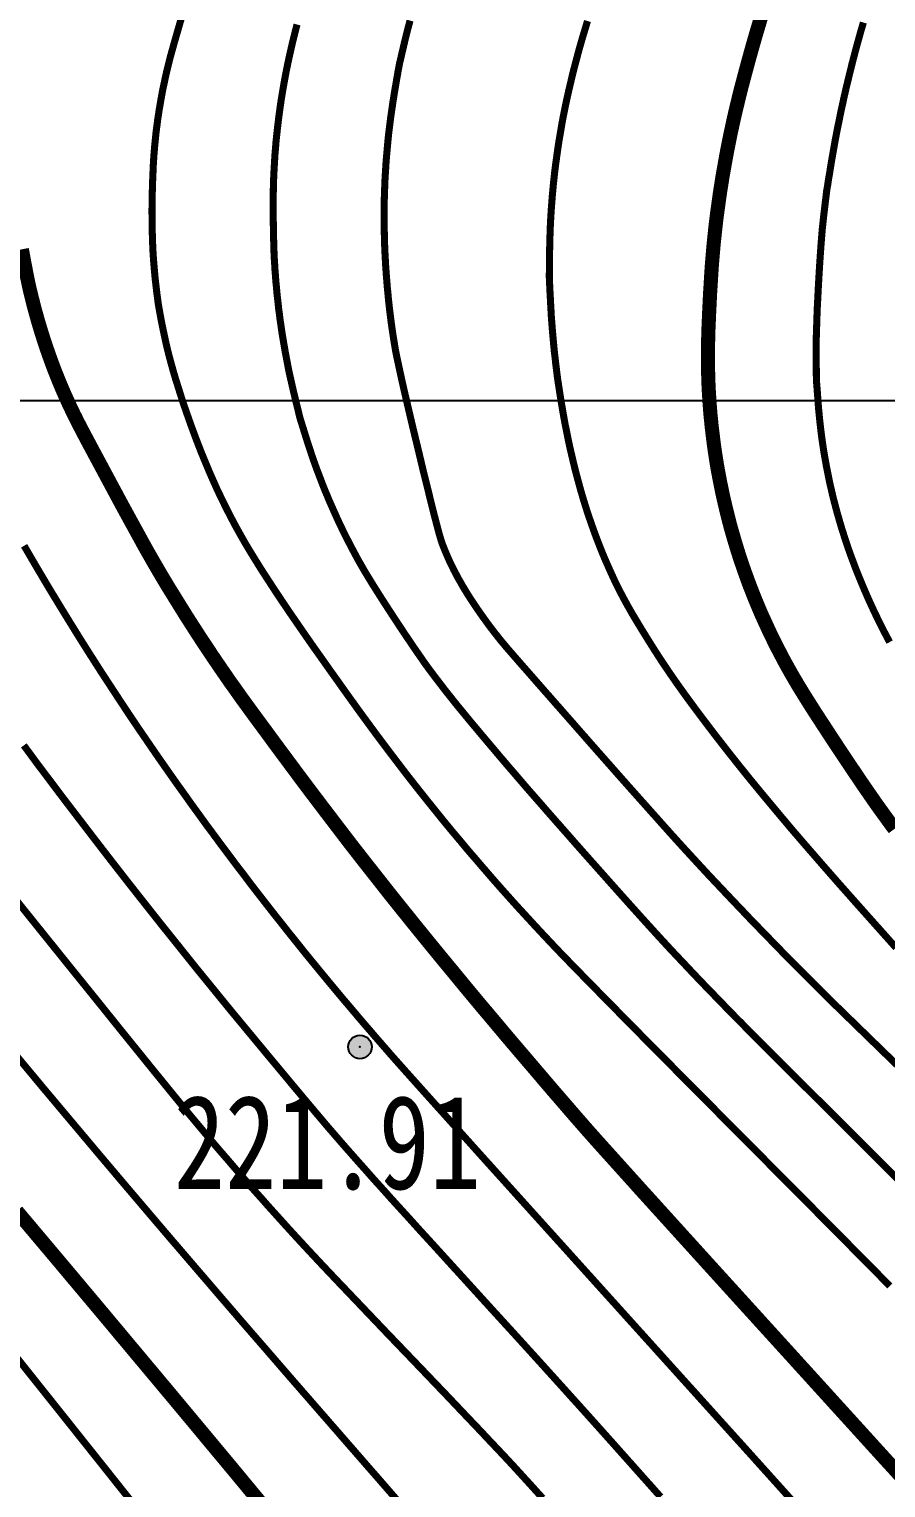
# Model space of a CAD drawing. Extents: x 36524600 to 36525730, y 2746759 to 2747713.
# Drawn here: x 36525044.22 to 36525053.33, y 2747459.91 to 2747475.43 of the extents above; entities that cross this region are included whole.
import ezdxf
from ezdxf.enums import TextEntityAlignment as Align

# ---------------------------------------------------------------- set-up
doc = ezdxf.new("R2010")
doc.units = 0
doc.header["$LTSCALE"] = 1000
doc.header["$MEASUREMENT"] = 0
for name, color, linetype in [('DGX', 251, 'Continuous'), ('GCD', 252, 'Continuous'), ('PP-DX-PT', 251, 'Continuous')]:
    doc.layers.add(name, color=color, linetype=linetype)
doc.styles.add('正等线体', font='宋体.shx', dxfattribs={"bigfont": '@@gbcbig.shx'})

# ---------------------------------------------------------------- blocks, each defined once
blk = doc.blocks.new('gc200')
h = blk.add_hatch(color=256)
edge = h.paths.add_edge_path()
edge.add_arc((0, 0), 0.25, 0, 360)
blk.add_circle((0, 0), 0.25)
blk = doc.blocks.new('dxt')
at = {"color": 253, "elevation": 205.975}
blk.add_lwpolyline([(36524871.752, 2747471.477), (36525147.251, 2747471.477), (36525147.251, 2747245.683), (36524871.752, 2747245.683)], close=True, dxfattribs=at)
at = {"layer": 'DGX', "color": 253, "linetype": 'Continuous', "flags": 128}
for points, const_width in [([(36525043.792, 2747461.669), (36525044.24, 2747461.108), (36525044.646, 2747460.598), (36525045.012, 2747460.138), (36525045.337, 2747459.729)], 0.075), ([(36525044.091, 2747462.853), (36525044.573, 2747462.28), (36525045.015, 2747461.753), (36525045.416, 2747461.273), (36525045.778, 2747460.84), (36525046.1, 2747460.453), (36525046.402, 2747460.09), (36525046.703, 2747459.726)], 0.15), ([(36525048.212, 2747459.689), (36525047.997, 2747459.937), (36525047.765, 2747460.203), (36525047.518, 2747460.487), (36525047.262, 2747460.781), (36525047.007, 2747461.074), (36525046.752, 2747461.369), (36525046.497, 2747461.663), (36525046.243, 2747461.958), (36525045.99, 2747462.253), (36525045.736, 2747462.549), (36525045.484, 2747462.845), (36525045.225, 2747463.15), (36525044.953, 2747463.472), (36525044.669, 2747463.81), (36525044.371, 2747464.165), (36525044.061, 2747464.538)], 0.075), ([(36525044.053, 2747466.202), (36525044.36, 2747465.82), (36525044.663, 2747465.443), (36525044.935, 2747465.106), (36525045.175, 2747464.807), (36525045.385, 2747464.547), (36525045.563, 2747464.327), (36525045.711, 2747464.145), (36525045.827, 2747464.003), (36525045.912, 2747463.899), (36525045.982, 2747463.815), (36525046.052, 2747463.731), (36525046.122, 2747463.648), (36525046.192, 2747463.564), (36525046.263, 2747463.481), (36525046.334, 2747463.399), (36525046.405, 2747463.316), (36525046.477, 2747463.233), (36525046.548, 2747463.151), (36525046.62, 2747463.069), (36525046.693, 2747462.988), (36525046.765, 2747462.906), (36525046.838, 2747462.825), (36525046.911, 2747462.744), (36525046.984, 2747462.663), (36525047.058, 2747462.582), (36525047.141, 2747462.492), (36525047.243, 2747462.382), (36525047.364, 2747462.253), (36525047.505, 2747462.104), (36525047.665, 2747461.936), (36525047.843, 2747461.749), (36525048.041, 2747461.541), (36525048.258, 2747461.315), (36525048.475, 2747461.088), (36525048.673, 2747460.881), (36525048.851, 2747460.693), (36525049.011, 2747460.525), (36525049.151, 2747460.376), (36525049.273, 2747460.247), (36525049.375, 2747460.137), (36525049.458, 2747460.046), (36525049.532, 2747459.965), (36525049.606, 2747459.883), (36525049.682, 2747459.799)], 0.075), ([(36525050.936, 2747459.813), (36525050.677, 2747460.104), (36525050.418, 2747460.395), (36525050.158, 2747460.686), (36525049.897, 2747460.976), (36525049.636, 2747461.265), (36525049.374, 2747461.554), (36525049.123, 2747461.829), (36525048.898, 2747462.077), (36525048.697, 2747462.298), (36525048.521, 2747462.492), (36525048.369, 2747462.658), (36525048.243, 2747462.798), (36525048.14, 2747462.911), (36525048.063, 2747462.996), (36525047.998, 2747463.069), (36525047.933, 2747463.141), (36525047.868, 2747463.213), (36525047.804, 2747463.286), (36525047.739, 2747463.359), (36525047.675, 2747463.431), (36525047.611, 2747463.504), (36525047.547, 2747463.577), (36525047.475, 2747463.66), (36525047.388, 2747463.761), (36525047.286, 2747463.882), (36525047.169, 2747464.021), (36525047.036, 2747464.18), (36525046.889, 2747464.357), (36525046.726, 2747464.553), (36525046.548, 2747464.768), (36525046.362, 2747464.993), (36525046.178, 2747465.219), (36525045.994, 2747465.445), (36525045.812, 2747465.673), (36525045.63, 2747465.9), (36525045.449, 2747466.129), (36525045.269, 2747466.358), (36525045.09, 2747466.588), (36525044.916, 2747466.814), (36525044.75, 2747467.031), (36525044.591, 2747467.239), (36525044.441, 2747467.438), (36525044.299, 2747467.627), (36525044.166, 2747467.808)], 0.075), ([(36525052.525, 2747459.561), (36525051.909, 2747460.247), (36525051.234, 2747460.996), (36525050.569, 2747461.734), (36525049.982, 2747462.386), (36525049.471, 2747462.953), (36525049.037, 2747463.435), (36525048.681, 2747463.832), (36525048.401, 2747464.144), (36525048.199, 2747464.37), (36525048.074, 2747464.511), (36525047.988, 2747464.61), (36525047.902, 2747464.709), (36525047.816, 2747464.809), (36525047.731, 2747464.908), (36525047.646, 2747465.009), (36525047.561, 2747465.109), (36525047.477, 2747465.21), (36525047.393, 2747465.311), (36525047.31, 2747465.412), (36525047.227, 2747465.513), (36525047.144, 2747465.615), (36525047.062, 2747465.718), (36525046.98, 2747465.82), (36525046.899, 2747465.923), (36525046.817, 2747466.026), (36525046.737, 2747466.129), (36525046.656, 2747466.233), (36525046.576, 2747466.337), (36525046.497, 2747466.442), (36525046.417, 2747466.546), (36525046.339, 2747466.651), (36525046.26, 2747466.756), (36525046.182, 2747466.862), (36525046.104, 2747466.967), (36525046.027, 2747467.074), (36525045.95, 2747467.18), (36525045.874, 2747467.287), (36525045.798, 2747467.393), (36525045.722, 2747467.501), (36525045.647, 2747467.608), (36525045.572, 2747467.716), (36525045.498, 2747467.824), (36525045.424, 2747467.932), (36525045.35, 2747468.041), (36525045.277, 2747468.15), (36525045.205, 2747468.259), (36525045.133, 2747468.369), (36525045.061, 2747468.479), (36525044.989, 2747468.589), (36525044.919, 2747468.699), (36525044.848, 2747468.81), (36525044.778, 2747468.921), (36525044.709, 2747469.032), (36525044.64, 2747469.144), (36525044.571, 2747469.256), (36525044.503, 2747469.368), (36525044.435, 2747469.48), (36525044.368, 2747469.593), (36525044.301, 2747469.706), (36525044.235, 2747469.819), (36525044.169, 2747469.932)], 0.075), ([(36525053.865, 2747459.62), (36525053.198, 2747460.354), (36525052.545, 2747461.074), (36525051.97, 2747461.708), (36525051.472, 2747462.257), (36525051.052, 2747462.721), (36525050.709, 2747463.1), (36525050.444, 2747463.395), (36525050.256, 2747463.604), (36525050.146, 2747463.728), (36525050.07, 2747463.815), (36525049.985, 2747463.913), (36525049.892, 2747464.021), (36525049.79, 2747464.139), (36525049.68, 2747464.268), (36525049.561, 2747464.408), (36525049.433, 2747464.558), (36525049.297, 2747464.718), (36525049.157, 2747464.885), (36525049.017, 2747465.051), (36525048.878, 2747465.218), (36525048.74, 2747465.386), (36525048.602, 2747465.553), (36525048.464, 2747465.722), (36525048.327, 2747465.891), (36525048.191, 2747466.06), (36525048.055, 2747466.23), (36525047.919, 2747466.403), (36525047.782, 2747466.577), (36525047.645, 2747466.753), (36525047.508, 2747466.932), (36525047.371, 2747467.112), (36525047.233, 2747467.294), (36525047.095, 2747467.478), (36525046.963, 2747467.656), (36525046.842, 2747467.819), (36525046.733, 2747467.968), (36525046.634, 2747468.102), (36525046.547, 2747468.221), (36525046.471, 2747468.326), (36525046.407, 2747468.417), (36525046.353, 2747468.492), (36525046.306, 2747468.561), (36525046.259, 2747468.629), (36525046.212, 2747468.698), (36525046.165, 2747468.767), (36525046.119, 2747468.837), (36525046.073, 2747468.906), (36525046.027, 2747468.976), (36525045.982, 2747469.046), (36525045.937, 2747469.116), (36525045.892, 2747469.186), (36525045.848, 2747469.257), (36525045.804, 2747469.328), (36525045.76, 2747469.399), (36525045.716, 2747469.47), (36525045.673, 2747469.541), (36525045.63, 2747469.613), (36525045.585, 2747469.69), (36525045.534, 2747469.778), (36525045.478, 2747469.876), (36525045.417, 2747469.986), (36525045.351, 2747470.107), (36525045.279, 2747470.238), (36525045.201, 2747470.381), (36525045.119, 2747470.534), (36525045.038, 2747470.685), (36525044.966, 2747470.82), (36525044.902, 2747470.939), (36525044.847, 2747471.042), (36525044.801, 2747471.129), (36525044.764, 2747471.2), (36525044.735, 2747471.255), (36525044.716, 2747471.295), (36525044.7, 2747471.326), (36525044.685, 2747471.357), (36525044.67, 2747471.389), (36525044.655, 2747471.42), (36525044.64, 2747471.452), (36525044.626, 2747471.484), (36525044.611, 2747471.516), (36525044.597, 2747471.548), (36525044.583, 2747471.58), (36525044.569, 2747471.612), (36525044.556, 2747471.644), (36525044.542, 2747471.676), (36525044.529, 2747471.709), (36525044.516, 2747471.741), (36525044.503, 2747471.774), (36525044.49, 2747471.806), (36525044.478, 2747471.839), (36525044.466, 2747471.871), (36525044.454, 2747471.904), (36525044.442, 2747471.937), (36525044.43, 2747471.97), (36525044.419, 2747472.003), (36525044.407, 2747472.036), (36525044.396, 2747472.069), (36525044.385, 2747472.102), (36525044.374, 2747472.136), (36525044.364, 2747472.169), (36525044.353, 2747472.202), (36525044.343, 2747472.236), (36525044.333, 2747472.269), (36525044.323, 2747472.303), (36525044.313, 2747472.336), (36525044.304, 2747472.37), (36525044.294, 2747472.404), (36525044.285, 2747472.437), (36525044.276, 2747472.471), (36525044.267, 2747472.505), (36525044.259, 2747472.539), (36525044.25, 2747472.573), (36525044.242, 2747472.607), (36525044.233, 2747472.643), (36525044.224, 2747472.683), (36525044.214, 2747472.728), (36525044.204, 2747472.777), (36525044.193, 2747472.831), (36525044.182, 2747472.889), (36525044.17, 2747472.951), (36525044.158, 2747473.018), (36525044.145, 2747473.086)], 0.15), ([(36525045.841, 2747475.545), (36525045.814, 2747475.453), (36525045.79, 2747475.369), (36525045.768, 2747475.293), (36525045.749, 2747475.225), (36525045.732, 2747475.164), (36525045.718, 2747475.112), (36525045.706, 2747475.063), (36525045.694, 2747475.014), (36525045.682, 2747474.965), (36525045.671, 2747474.916), (36525045.661, 2747474.867), (36525045.65, 2747474.818), (36525045.64, 2747474.769), (36525045.631, 2747474.719), (36525045.622, 2747474.67), (36525045.614, 2747474.62), (36525045.605, 2747474.571), (36525045.598, 2747474.521), (36525045.59, 2747474.471), (36525045.584, 2747474.422), (36525045.577, 2747474.372), (36525045.571, 2747474.322), (36525045.566, 2747474.272), (36525045.561, 2747474.222), (36525045.556, 2747474.172), (36525045.552, 2747474.122), (36525045.548, 2747474.072), (36525045.545, 2747474.022), (36525045.542, 2747473.972), (36525045.54, 2747473.921), (36525045.538, 2747473.872), (36525045.536, 2747473.825), (36525045.534, 2747473.781), (36525045.533, 2747473.738), (36525045.532, 2747473.698), (36525045.531, 2747473.66), (36525045.53, 2747473.624), (36525045.53, 2747473.591), (36525045.53, 2747473.558), (36525045.529, 2747473.525), (36525045.529, 2747473.492), (36525045.529, 2747473.459), (36525045.53, 2747473.426), (36525045.53, 2747473.392), (36525045.53, 2747473.358), (36525045.53, 2747473.324), (36525045.531, 2747473.29), (36525045.532, 2747473.255), (36525045.533, 2747473.221), (36525045.534, 2747473.187), (36525045.535, 2747473.152), (36525045.537, 2747473.118), (36525045.538, 2747473.084), (36525045.54, 2747473.05), (36525045.542, 2747473.015), (36525045.545, 2747472.981), (36525045.547, 2747472.947), (36525045.55, 2747472.913), (36525045.553, 2747472.879), (36525045.556, 2747472.845), (36525045.559, 2747472.81), (36525045.562, 2747472.776), (36525045.566, 2747472.742), (36525045.57, 2747472.708), (36525045.574, 2747472.674), (36525045.578, 2747472.64), (36525045.582, 2747472.606), (36525045.587, 2747472.572), (36525045.591, 2747472.538), (36525045.596, 2747472.504), (36525045.602, 2747472.468), (36525045.609, 2747472.428), (36525045.617, 2747472.384), (36525045.626, 2747472.335), (36525045.636, 2747472.283), (36525045.648, 2747472.226), (36525045.661, 2747472.165), (36525045.675, 2747472.1), (36525045.691, 2747472.031), (36525045.709, 2747471.958), (36525045.73, 2747471.88), (36525045.753, 2747471.797), (36525045.778, 2747471.711), (36525045.807, 2747471.62), (36525045.837, 2747471.524), (36525045.87, 2747471.424), (36525045.905, 2747471.323), (36525045.941, 2747471.221), (36525045.978, 2747471.12), (36525046.016, 2747471.02), (36525046.055, 2747470.92), (36525046.096, 2747470.821), (36525046.137, 2747470.722), (36525046.18, 2747470.624), (36525046.224, 2747470.526), (36525046.27, 2747470.43), (36525046.317, 2747470.334), (36525046.366, 2747470.238), (36525046.416, 2747470.144), (36525046.468, 2747470.05), (36525046.521, 2747469.957), (36525046.576, 2747469.865), (36525046.634, 2747469.771), (36525046.695, 2747469.673), (36525046.762, 2747469.57), (36525046.832, 2747469.462), (36525046.907, 2747469.349), (36525046.986, 2747469.232), (36525047.069, 2747469.111), (36525047.156, 2747468.985), (36525047.245, 2747468.857), (36525047.333, 2747468.733), (36525047.419, 2747468.611), (36525047.503, 2747468.493), (36525047.586, 2747468.376), (36525047.667, 2747468.263), (36525047.747, 2747468.152), (36525047.826, 2747468.044), (36525047.904, 2747467.938), (36525047.983, 2747467.832), (36525048.062, 2747467.727), (36525048.142, 2747467.622), (36525048.222, 2747467.517), (36525048.303, 2747467.413), (36525048.384, 2747467.31), (36525048.467, 2747467.206), (36525048.549, 2747467.104), (36525048.632, 2747467.001), (36525048.716, 2747466.899), (36525048.801, 2747466.798), (36525048.885, 2747466.697), (36525048.971, 2747466.597), (36525049.057, 2747466.497), (36525049.143, 2747466.397), (36525049.23, 2747466.298), (36525049.318, 2747466.199), (36525049.406, 2747466.101), (36525049.495, 2747466.004), (36525049.584, 2747465.907), (36525049.674, 2747465.81), (36525049.764, 2747465.714), (36525049.855, 2747465.618), (36525049.967, 2747465.502), (36525050.12, 2747465.345), (36525050.314, 2747465.147), (36525050.55, 2747464.907), (36525050.827, 2747464.626), (36525051.145, 2747464.305), (36525051.505, 2747463.942), (36525051.906, 2747463.538), (36525052.315, 2747463.126), (36525052.695, 2747462.743), (36525053.048, 2747462.386), (36525053.373, 2747462.057)], 0.075), ([(36525053.758, 2747462.894), (36525052.965, 2747463.684), (36525052.374, 2747464.274), (36525051.986, 2747464.661), (36525051.802, 2747464.847), (36525051.718, 2747464.931), (36525051.635, 2747465.017), (36525051.552, 2747465.102), (36525051.47, 2747465.188), (36525051.387, 2747465.273), (36525051.305, 2747465.359), (36525051.223, 2747465.446), (36525051.142, 2747465.532), (36525051.055, 2747465.624), (36525050.959, 2747465.728), (36525050.854, 2747465.843), (36525050.739, 2747465.97), (36525050.615, 2747466.108), (36525050.481, 2747466.258), (36525050.338, 2747466.419), (36525050.185, 2747466.591), (36525050.032, 2747466.764), (36525049.89, 2747466.926), (36525049.757, 2747467.077), (36525049.635, 2747467.217), (36525049.522, 2747467.346), (36525049.42, 2747467.465), (36525049.328, 2747467.572), (36525049.245, 2747467.669), (36525049.171, 2747467.757), (36525049.101, 2747467.84), (36525049.036, 2747467.917), (36525048.976, 2747467.989), (36525048.921, 2747468.054), (36525048.872, 2747468.114), (36525048.827, 2747468.169), (36525048.787, 2747468.217), (36525048.75, 2747468.263), (36525048.713, 2747468.31), (36525048.676, 2747468.356), (36525048.64, 2747468.402), (36525048.604, 2747468.449), (36525048.568, 2747468.496), (36525048.532, 2747468.543), (36525048.497, 2747468.59), (36525048.459, 2747468.641), (36525048.418, 2747468.698), (36525048.374, 2747468.762), (36525048.326, 2747468.831), (36525048.274, 2747468.908), (36525048.218, 2747468.991), (36525048.159, 2747469.08), (36525048.096, 2747469.176), (36525048.034, 2747469.271), (36525047.976, 2747469.361), (36525047.922, 2747469.446), (36525047.873, 2747469.524), (36525047.829, 2747469.596), (36525047.789, 2747469.662), (36525047.754, 2747469.723), (36525047.723, 2747469.777), (36525047.695, 2747469.829), (36525047.667, 2747469.881), (36525047.64, 2747469.933), (36525047.613, 2747469.985), (36525047.586, 2747470.038), (36525047.56, 2747470.09), (36525047.535, 2747470.143), (36525047.509, 2747470.197), (36525047.485, 2747470.25), (36525047.461, 2747470.304), (36525047.437, 2747470.358), (36525047.413, 2747470.412), (36525047.391, 2747470.466), (36525047.368, 2747470.52), (36525047.346, 2747470.575), (36525047.325, 2747470.63), (36525047.304, 2747470.685), (36525047.283, 2747470.74), (36525047.263, 2747470.795), (36525047.243, 2747470.851), (36525047.224, 2747470.906), (36525047.206, 2747470.962), (36525047.187, 2747471.018), (36525047.17, 2747471.074), (36525047.153, 2747471.127), (36525047.139, 2747471.173), (36525047.127, 2747471.211), (36525047.117, 2747471.243), (36525047.109, 2747471.268), (36525047.104, 2747471.285), (36525047.101, 2747471.296), (36525047.1, 2747471.299), (36525047.099, 2747471.303), (36525047.096, 2747471.314), (36525047.092, 2747471.332), (36525047.086, 2747471.357), (36525047.078, 2747471.389), (36525047.068, 2747471.429), (36525047.057, 2747471.475), (36525047.044, 2747471.529), (36525047.03, 2747471.587), (36525047.017, 2747471.644), (36525047.004, 2747471.702), (36525046.991, 2747471.759), (36525046.979, 2747471.817), (36525046.968, 2747471.875), (36525046.957, 2747471.933), (36525046.946, 2747471.991), (36525046.936, 2747472.049), (36525046.926, 2747472.107), (36525046.916, 2747472.165), (36525046.907, 2747472.224), (36525046.899, 2747472.282), (36525046.89, 2747472.34), (36525046.883, 2747472.399), (36525046.875, 2747472.457), (36525046.869, 2747472.516), (36525046.862, 2747472.575), (36525046.856, 2747472.633), (36525046.851, 2747472.692), (36525046.845, 2747472.751), (36525046.841, 2747472.81), (36525046.836, 2747472.869), (36525046.833, 2747472.927), (36525046.829, 2747472.988), (36525046.826, 2747473.051), (36525046.824, 2747473.118), (36525046.822, 2747473.187), (36525046.82, 2747473.26), (36525046.819, 2747473.335), (36525046.818, 2747473.414), (36525046.817, 2747473.496), (36525046.817, 2747473.578), (36525046.818, 2747473.658), (36525046.819, 2747473.736), (36525046.821, 2747473.812), (36525046.824, 2747473.886), (36525046.828, 2747473.957), (36525046.832, 2747474.027), (36525046.836, 2747474.095), (36525046.842, 2747474.162), (36525046.847, 2747474.228), (36525046.854, 2747474.295), (36525046.861, 2747474.361), (36525046.869, 2747474.428), (36525046.877, 2747474.494), (36525046.886, 2747474.561), (36525046.895, 2747474.627), (36525046.905, 2747474.693), (36525046.916, 2747474.759), (36525046.927, 2747474.825), (36525046.939, 2747474.891), (36525046.951, 2747474.957), (36525046.964, 2747475.022), (36525046.978, 2747475.088), (36525046.992, 2747475.153), (36525047.007, 2747475.218), (36525047.022, 2747475.284), (36525047.038, 2747475.349), (36525047.054, 2747475.414), (36525047.071, 2747475.478)], 0.075), ([(36525053.984, 2747463.89), (36525053.355, 2747464.499), (36525052.943, 2747464.9), (36525052.747, 2747465.091), (36525052.659, 2747465.178), (36525052.571, 2747465.266), (36525052.483, 2747465.354), (36525052.396, 2747465.442), (36525052.309, 2747465.53), (36525052.222, 2747465.618), (36525052.136, 2747465.707), (36525052.049, 2747465.796), (36525051.963, 2747465.885), (36525051.877, 2747465.974), (36525051.792, 2747466.064), (36525051.706, 2747466.154), (36525051.621, 2747466.244), (36525051.536, 2747466.334), (36525051.451, 2747466.424), (36525051.367, 2747466.515), (36525051.275, 2747466.615), (36525051.167, 2747466.733), (36525051.043, 2747466.87), (36525050.904, 2747467.026), (36525050.749, 2747467.2), (36525050.578, 2747467.392), (36525050.392, 2747467.603), (36525050.19, 2747467.832), (36525049.993, 2747468.057), (36525049.819, 2747468.255), (36525049.669, 2747468.426), (36525049.544, 2747468.569), (36525049.442, 2747468.685), (36525049.365, 2747468.774), (36525049.311, 2747468.836), (36525049.282, 2747468.87), (36525049.265, 2747468.891), (36525049.247, 2747468.912), (36525049.23, 2747468.933), (36525049.213, 2747468.954), (36525049.197, 2747468.975), (36525049.18, 2747468.996), (36525049.163, 2747469.018), (36525049.147, 2747469.039), (36525049.13, 2747469.061), (36525049.114, 2747469.082), (36525049.098, 2747469.104), (36525049.082, 2747469.126), (36525049.066, 2747469.148), (36525049.05, 2747469.17), (36525049.035, 2747469.192), (36525049.019, 2747469.214), (36525049.004, 2747469.236), (36525048.988, 2747469.258), (36525048.973, 2747469.281), (36525048.958, 2747469.303), (36525048.943, 2747469.326), (36525048.928, 2747469.348), (36525048.913, 2747469.371), (36525048.899, 2747469.394), (36525048.884, 2747469.417), (36525048.87, 2747469.44), (36525048.856, 2747469.463), (36525048.842, 2747469.486), (36525048.828, 2747469.509), (36525048.815, 2747469.533), (36525048.802, 2747469.556), (36525048.788, 2747469.579), (36525048.775, 2747469.603), (36525048.763, 2747469.627), (36525048.75, 2747469.651), (36525048.738, 2747469.674), (36525048.726, 2747469.699), (36525048.714, 2747469.723), (36525048.702, 2747469.747), (36525048.691, 2747469.771), (36525048.68, 2747469.796), (36525048.669, 2747469.821), (36525048.659, 2747469.845), (36525048.648, 2747469.87), (36525048.638, 2747469.895), (36525048.628, 2747469.92), (36525048.618, 2747469.945), (36525048.609, 2747469.97), (36525048.597, 2747470.008), (36525048.579, 2747470.07), (36525048.556, 2747470.157), (36525048.527, 2747470.268), (36525048.493, 2747470.404), (36525048.454, 2747470.564), (36525048.408, 2747470.749), (36525048.358, 2747470.959), (36525048.307, 2747471.17), (36525048.262, 2747471.361), (36525048.222, 2747471.531), (36525048.188, 2747471.68), (36525048.16, 2747471.809), (36525048.137, 2747471.916), (36525048.119, 2747472.003), (36525048.108, 2747472.069), (36525048.099, 2747472.125), (36525048.09, 2747472.181), (36525048.082, 2747472.237), (36525048.074, 2747472.292), (36525048.067, 2747472.348), (36525048.06, 2747472.404), (36525048.053, 2747472.46), (36525048.047, 2747472.516), (36525048.041, 2747472.572), (36525048.036, 2747472.629), (36525048.03, 2747472.685), (36525048.026, 2747472.741), (36525048.021, 2747472.797), (36525048.017, 2747472.853), (36525048.013, 2747472.91), (36525048.01, 2747472.966), (36525048.007, 2747473.022), (36525048.004, 2747473.079), (36525048.002, 2747473.135), (36525048, 2747473.191), (36525047.999, 2747473.248), (36525047.998, 2747473.304), (36525047.997, 2747473.361), (36525047.997, 2747473.417), (36525047.997, 2747473.473), (36525047.997, 2747473.53), (36525047.998, 2747473.586), (36525047.999, 2747473.642), (36525048.001, 2747473.699), (36525048.003, 2747473.755), (36525048.005, 2747473.811), (36525048.008, 2747473.868), (36525048.012, 2747473.924), (36525048.015, 2747473.98), (36525048.019, 2747474.037), (36525048.024, 2747474.093), (36525048.029, 2747474.149), (36525048.034, 2747474.205), (36525048.039, 2747474.261), (36525048.045, 2747474.317), (36525048.052, 2747474.373), (36525048.059, 2747474.429), (36525048.066, 2747474.485), (36525048.074, 2747474.541), (36525048.082, 2747474.597), (36525048.09, 2747474.652), (36525048.099, 2747474.708), (36525048.108, 2747474.764), (36525048.117, 2747474.817), (36525048.125, 2747474.864), (36525048.132, 2747474.907), (36525048.139, 2747474.944), (36525048.144, 2747474.976), (36525048.149, 2747475.002), (36525048.153, 2747475.023), (36525048.156, 2747475.039), (36525048.159, 2747475.056), (36525048.164, 2747475.078), (36525048.171, 2747475.106), (36525048.179, 2747475.141), (36525048.188, 2747475.181), (36525048.199, 2747475.227), (36525048.211, 2747475.279), (36525048.225, 2747475.337), (36525048.24, 2747475.398), (36525048.256, 2747475.459), (36525048.272, 2747475.52)], 0.075), ([(36525050.159, 2747475.515), (36525050.14, 2747475.452), (36525050.121, 2747475.389), (36525050.102, 2747475.326), (36525050.084, 2747475.262), (36525050.066, 2747475.199), (36525050.049, 2747475.135), (36525050.032, 2747475.071), (36525050.015, 2747475.007), (36525049.999, 2747474.943), (36525049.984, 2747474.879), (36525049.969, 2747474.815), (36525049.954, 2747474.751), (36525049.94, 2747474.687), (36525049.926, 2747474.622), (36525049.913, 2747474.558), (36525049.9, 2747474.493), (36525049.888, 2747474.429), (36525049.877, 2747474.364), (36525049.866, 2747474.299), (36525049.855, 2747474.234), (36525049.845, 2747474.169), (36525049.836, 2747474.104), (36525049.827, 2747474.039), (36525049.818, 2747473.974), (36525049.81, 2747473.908), (36525049.803, 2747473.843), (36525049.796, 2747473.778), (36525049.79, 2747473.712), (36525049.784, 2747473.647), (36525049.779, 2747473.581), (36525049.774, 2747473.516), (36525049.77, 2747473.45), (36525049.766, 2747473.384), (36525049.763, 2747473.319), (36525049.761, 2747473.253), (36525049.758, 2747473.187), (36525049.757, 2747473.121), (36525049.756, 2747473.056), (36525049.755, 2747472.994), (36525049.755, 2747472.94), (36525049.754, 2747472.895), (36525049.754, 2747472.857), (36525049.753, 2747472.827), (36525049.753, 2747472.806), (36525049.753, 2747472.793), (36525049.753, 2747472.787), (36525049.753, 2747472.782), (36525049.754, 2747472.769), (36525049.755, 2747472.747), (36525049.756, 2747472.718), (36525049.758, 2747472.681), (36525049.76, 2747472.635), (36525049.763, 2747472.582), (36525049.766, 2747472.521), (36525049.77, 2747472.455), (36525049.773, 2747472.39), (36525049.778, 2747472.325), (36525049.783, 2747472.26), (36525049.788, 2747472.195), (36525049.794, 2747472.13), (36525049.8, 2747472.065), (36525049.806, 2747472), (36525049.814, 2747471.935), (36525049.821, 2747471.87), (36525049.829, 2747471.805), (36525049.837, 2747471.74), (36525049.846, 2747471.676), (36525049.856, 2747471.611), (36525049.866, 2747471.546), (36525049.876, 2747471.482), (36525049.887, 2747471.417), (36525049.898, 2747471.353), (36525049.909, 2747471.289), (36525049.921, 2747471.224), (36525049.934, 2747471.16), (36525049.947, 2747471.096), (36525049.96, 2747471.032), (36525049.974, 2747470.968), (36525049.989, 2747470.904), (36525050.004, 2747470.84), (36525050.019, 2747470.777), (36525050.035, 2747470.713), (36525050.052, 2747470.65), (36525050.069, 2747470.587), (36525050.086, 2747470.525), (36525050.104, 2747470.463), (36525050.123, 2747470.4), (36525050.142, 2747470.339), (36525050.162, 2747470.277), (36525050.183, 2747470.215), (36525050.204, 2747470.154), (36525050.226, 2747470.093), (36525050.248, 2747470.032), (36525050.271, 2747469.972), (36525050.295, 2747469.911), (36525050.319, 2747469.851), (36525050.344, 2747469.791), (36525050.37, 2747469.732), (36525050.396, 2747469.673), (36525050.423, 2747469.614), (36525050.45, 2747469.555), (36525050.479, 2747469.496), (36525050.51, 2747469.435), (36525050.546, 2747469.367), (36525050.587, 2747469.292), (36525050.633, 2747469.211), (36525050.685, 2747469.124), (36525050.742, 2747469.03), (36525050.804, 2747468.93), (36525050.871, 2747468.823), (36525050.944, 2747468.71), (36525051.023, 2747468.592), (36525051.109, 2747468.468), (36525051.201, 2747468.339), (36525051.3, 2747468.204), (36525051.405, 2747468.064), (36525051.516, 2747467.918), (36525051.634, 2747467.766), (36525051.758, 2747467.609), (36525051.889, 2747467.446), (36525052.028, 2747467.277), (36525052.173, 2747467.103), (36525052.324, 2747466.923), (36525052.483, 2747466.738), (36525052.649, 2747466.547), (36525052.821, 2747466.35), (36525052.992, 2747466.157), (36525053.152, 2747465.977), (36525053.301, 2747465.81), (36525053.439, 2747465.655)], 0.075), ([(36525053.422, 2747466.919), (36525053.387, 2747466.966), (36525053.353, 2747467.013), (36525053.319, 2747467.06), (36525053.285, 2747467.107), (36525053.251, 2747467.154), (36525053.215, 2747467.205), (36525053.174, 2747467.264), (36525053.128, 2747467.331), (36525053.077, 2747467.405), (36525053.022, 2747467.487), (36525052.961, 2747467.577), (36525052.896, 2747467.675), (36525052.826, 2747467.78), (36525052.756, 2747467.886), (36525052.691, 2747467.986), (36525052.631, 2747468.078), (36525052.575, 2747468.164), (36525052.525, 2747468.243), (36525052.479, 2747468.316), (36525052.438, 2747468.382), (36525052.402, 2747468.441), (36525052.369, 2747468.497), (36525052.336, 2747468.553), (36525052.304, 2747468.61), (36525052.272, 2747468.667), (36525052.241, 2747468.724), (36525052.211, 2747468.782), (36525052.181, 2747468.839), (36525052.151, 2747468.898), (36525052.123, 2747468.956), (36525052.094, 2747469.015), (36525052.067, 2747469.074), (36525052.04, 2747469.133), (36525052.013, 2747469.192), (36525051.987, 2747469.252), (36525051.962, 2747469.312), (36525051.937, 2747469.372), (36525051.913, 2747469.433), (36525051.889, 2747469.494), (36525051.866, 2747469.555), (36525051.844, 2747469.616), (36525051.822, 2747469.677), (36525051.801, 2747469.739), (36525051.78, 2747469.801), (36525051.76, 2747469.863), (36525051.741, 2747469.925), (36525051.722, 2747469.987), (36525051.704, 2747470.05), (36525051.686, 2747470.112), (36525051.669, 2747470.175), (36525051.653, 2747470.238), (36525051.637, 2747470.302), (36525051.622, 2747470.365), (36525051.607, 2747470.429), (36525051.593, 2747470.492), (36525051.58, 2747470.556), (36525051.567, 2747470.62), (36525051.555, 2747470.684), (36525051.543, 2747470.748), (36525051.532, 2747470.812), (36525051.522, 2747470.877), (36525051.512, 2747470.941), (36525051.503, 2747471.006), (36525051.495, 2747471.07), (36525051.487, 2747471.135), (36525051.479, 2747471.2), (36525051.473, 2747471.265), (36525051.466, 2747471.329), (36525051.461, 2747471.394), (36525051.456, 2747471.459), (36525051.452, 2747471.524), (36525051.448, 2747471.589), (36525051.445, 2747471.655), (36525051.443, 2747471.72), (36525051.441, 2747471.785), (36525051.44, 2747471.85), (36525051.439, 2747471.915), (36525051.439, 2747471.983), (36525051.44, 2747472.057), (36525051.442, 2747472.136), (36525051.444, 2747472.221), (36525051.448, 2747472.311), (36525051.452, 2747472.407), (36525051.457, 2747472.509), (36525051.462, 2747472.616), (36525051.469, 2747472.724), (36525051.475, 2747472.829), (36525051.482, 2747472.929), (36525051.49, 2747473.026), (36525051.498, 2747473.119), (36525051.507, 2747473.208), (36525051.516, 2747473.294), (36525051.525, 2747473.375), (36525051.535, 2747473.455), (36525051.546, 2747473.535), (36525051.557, 2747473.614), (36525051.568, 2747473.694), (36525051.581, 2747473.773), (36525051.593, 2747473.852), (36525051.607, 2747473.931), (36525051.621, 2747474.01), (36525051.635, 2747474.089), (36525051.65, 2747474.168), (36525051.666, 2747474.247), (36525051.682, 2747474.326), (36525051.699, 2747474.404), (36525051.716, 2747474.483), (36525051.734, 2747474.561), (36525051.753, 2747474.639), (36525051.772, 2747474.719), (36525051.793, 2747474.802), (36525051.816, 2747474.889), (36525051.84, 2747474.979), (36525051.865, 2747475.072), (36525051.892, 2747475.17), (36525051.92, 2747475.27), (36525051.95, 2747475.374), (36525051.981, 2747475.478), (36525052.011, 2747475.58)], 0.15), ([(36525053.092, 2747475.499), (36525053.072, 2747475.431), (36525053.055, 2747475.371), (36525053.038, 2747475.31), (36525053.021, 2747475.249), (36525053.005, 2747475.188), (36525052.989, 2747475.127), (36525052.973, 2747475.066), (36525052.958, 2747475.005), (36525052.943, 2747474.944), (36525052.928, 2747474.882), (36525052.913, 2747474.821), (36525052.899, 2747474.76), (36525052.885, 2747474.698), (36525052.872, 2747474.637), (36525052.858, 2747474.575), (36525052.845, 2747474.513), (36525052.833, 2747474.451), (36525052.82, 2747474.39), (36525052.808, 2747474.328), (36525052.796, 2747474.266), (36525052.785, 2747474.204), (36525052.774, 2747474.142), (36525052.763, 2747474.08), (36525052.752, 2747474.017), (36525052.742, 2747473.955), (36525052.733, 2747473.897), (36525052.724, 2747473.846), (36525052.717, 2747473.803), (36525052.712, 2747473.768), (36525052.707, 2747473.74), (36525052.704, 2747473.72), (36525052.702, 2747473.708), (36525052.701, 2747473.704), (36525052.701, 2747473.699), (36525052.699, 2747473.687), (36525052.697, 2747473.667), (36525052.694, 2747473.639), (36525052.689, 2747473.604), (36525052.684, 2747473.561), (36525052.678, 2747473.51), (36525052.671, 2747473.452), (36525052.664, 2747473.386), (36525052.656, 2747473.312), (36525052.649, 2747473.23), (36525052.642, 2747473.14), (36525052.635, 2747473.042), (36525052.628, 2747472.937), (36525052.621, 2747472.823), (36525052.614, 2747472.702), (36525052.608, 2747472.581), (36525052.602, 2747472.467), (36525052.598, 2747472.362), (36525052.595, 2747472.264), (36525052.592, 2747472.174), (36525052.59, 2747472.092), (36525052.59, 2747472.017), (36525052.59, 2747471.951), (36525052.591, 2747471.892), (36525052.591, 2747471.841), (36525052.592, 2747471.798), (36525052.592, 2747471.762), (36525052.592, 2747471.735), (36525052.593, 2747471.715), (36525052.593, 2747471.703), (36525052.593, 2747471.699), (36525052.593, 2747471.695), (36525052.594, 2747471.683), (36525052.595, 2747471.664), (36525052.597, 2747471.636), (36525052.6, 2747471.602), (36525052.603, 2747471.559), (36525052.607, 2747471.508), (36525052.611, 2747471.45), (36525052.616, 2747471.388), (36525052.622, 2747471.326), (36525052.628, 2747471.265), (36525052.635, 2747471.203), (36525052.642, 2747471.141), (36525052.65, 2747471.079), (36525052.659, 2747471.018), (36525052.668, 2747470.956), (36525052.678, 2747470.895), (36525052.689, 2747470.834), (36525052.7, 2747470.773), (36525052.712, 2747470.712), (36525052.724, 2747470.651), (36525052.737, 2747470.59), (36525052.751, 2747470.53), (36525052.765, 2747470.469), (36525052.78, 2747470.409), (36525052.796, 2747470.348), (36525052.812, 2747470.288), (36525052.829, 2747470.229), (36525052.846, 2747470.169), (36525052.864, 2747470.11), (36525052.883, 2747470.05), (36525052.902, 2747469.991), (36525052.922, 2747469.932), (36525052.942, 2747469.873), (36525052.963, 2747469.815), (36525052.985, 2747469.757), (36525053.007, 2747469.698), (36525053.03, 2747469.64), (36525053.053, 2747469.583), (36525053.077, 2747469.525), (36525053.101, 2747469.468), (36525053.126, 2747469.41), (36525053.151, 2747469.353), (36525053.177, 2747469.297), (36525053.203, 2747469.24), (36525053.23, 2747469.184), (36525053.257, 2747469.128), (36525053.285, 2747469.072), (36525053.313, 2747469.017), (36525053.342, 2747468.962), (36525053.371, 2747468.907)], 0.075)]:
    blk.add_lwpolyline(points, dxfattribs=dict(at, const_width=const_width))
at = {"layer": 'PP-DX-PT', "color": 253, "linetype": 'Continuous'}
blk.add_point((36525047.74, 2747464.6, 221.91), dxfattribs=at)
at = {"layer": 'PP-DX-PT', "color": 253}
blk.add_point((36525047.74, 2747464.6, 221.909), dxfattribs=at)
at = {"layer": 'GCD', "color": 253, "linetype": 'Continuous'}
ref = blk.add_blockref('gc200', (36525047.74, 2747464.6, 221.909), dxfattribs=dict(at, xscale=0.5, yscale=0.5, zscale=0.5))
ref.add_attrib('height', '221.91', dxfattribs={"linetype": 'Continuous', "height": 1, "style": '正等线体', "width": 0.8}).set_placement((36525045.761, 2747463.588, 221.909), align=Align.MIDDLE_LEFT)

msp = doc.modelspace()

# ---------------------------------------------------------------- block references
msp.add_blockref('dxt', (0, 0))

doc.saveas('drawing.dxf')
